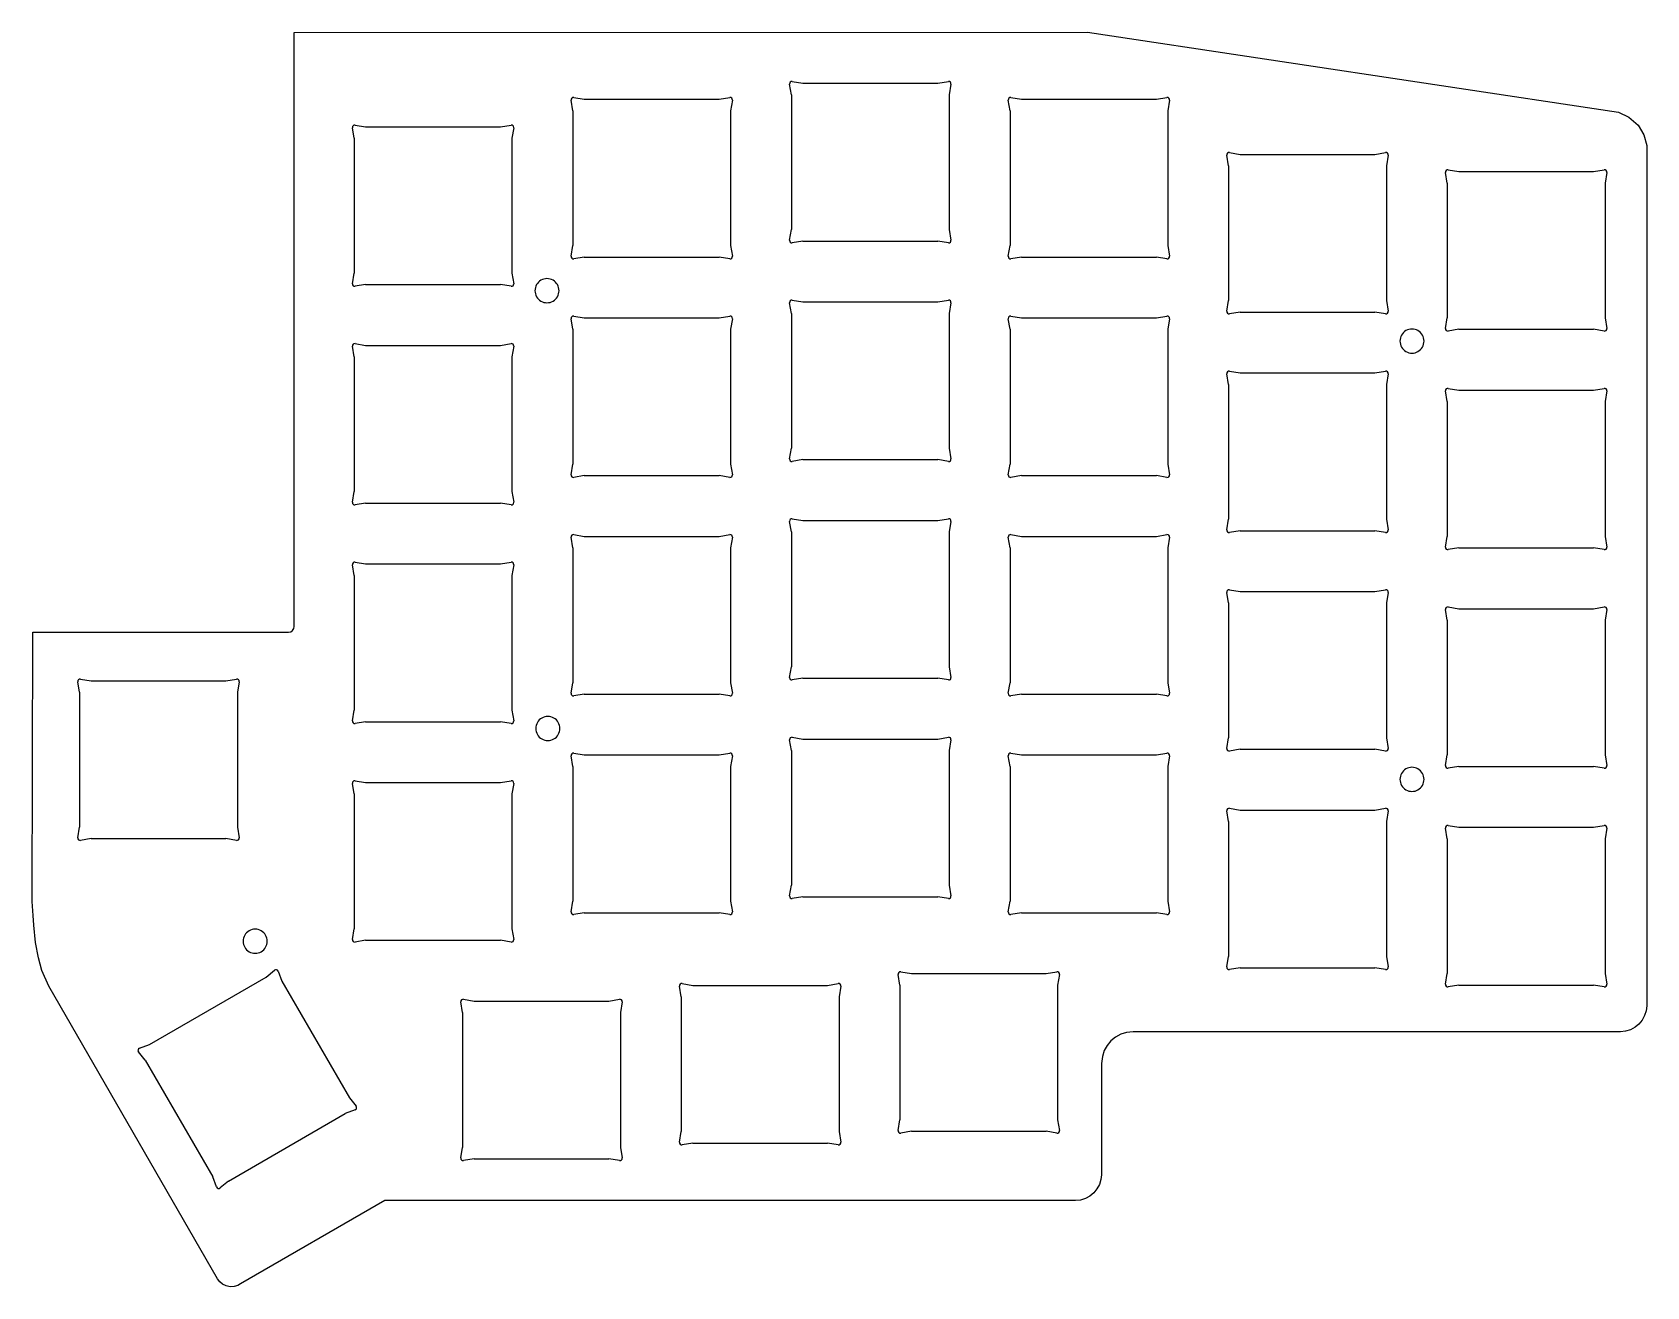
# Model space of a CAD drawing. Extents: x -19 to 264, y -30 to 79.
# Drawn here: x -19.4 to 121.3, y -30.1 to 79.2 of the extents above; entities that cross this region are included whole.
import ezdxf

# ---------------------------------------------------------------- set-up
doc = ezdxf.new("R2010")
doc.units = 0
doc.layers.get('0').update_dxf_attribs({"linetype": 'CONTINUOUS'})

msp = doc.modelspace()

# ---------------------------------------------------------------- linework, layer by layer
at = {"color": 7}
for points in [[(3.404727, 79.213689), (72.518837, 79.222288), (118.788917, 72.261124), (119.711889, 71.816581), (120.514306, 71.114502), (120.998563, 70.279575), (121.259854, 69.365061), (121.259881, -5.623033), (121.208015, -6.056526), (121.075773, -6.483008), (120.86312, -6.875068), (120.581976, -7.215877), (120.241159, -7.497024), (119.84912, -7.709669), (119.41028, -7.845744), (118.970722, -7.884109), (76.514481, -7.884135), (75.928625, -7.943111), (75.423488, -8.099744), (74.966163, -8.347791), (74.567143, -8.676959), (74.237991, -9.075977), (73.989923, -9.533309), (73.829157, -10.051787), (73.749189, -10.640855), (73.748131, -20.361564), (73.704662, -20.761482), (73.571127, -21.192118), (73.358476, -21.584151), (73.077333, -21.924987), (72.736512, -22.206106), (72.344474, -22.418779), (71.910759, -22.553266), (71.488301, -22.595785), (11.289666, -22.595785), (-1.26802, -29.865395), (-1.520088, -29.993797), (-1.835493, -30.087592), (-2.178976, -30.109552), (-2.525476, -30.040814), (-2.836984, -29.88545), (-3.089812, -29.670185), (-3.279897, -29.427324), (-17.989562, -3.921154), (-18.593782, -2.550004), (-18.883115, -1.450635), (-19.152867, -0.108827), (-19.285685, 1.393688), (-19.351461, 2.234851), (-19.419406, 3.478393), (-19.385874, 26.940498), (2.905099, 26.940498)], [(3.405099, 27.440481), (3.405099, 37.476011), (3.405099, 76.225999), (3.404727, 79.213689)], [(46.730187, 73.774625), (46.576218, 74.698433)], [(46.806377, 74.928591), (47.730185, 74.774625)], [(47.730185, 74.774625), (59.480182, 74.774625)], [(59.480182, 74.774625), (60.403993, 74.928591)], [(60.634151, 74.698433), (60.480182, 73.774625), (60.480182, 62.024628), (60.634151, 61.100817)], [(27.680158, 72.384623), (27.526189, 73.308432)], [(27.756348, 73.53859), (28.680156, 73.384624)], [(28.680156, 73.384624), (40.430153, 73.384624)], [(40.430153, 73.384624), (41.353961, 73.53859)], [(41.584122, 73.308432), (41.430153, 72.384623), (41.430153, 60.634626), (41.584122, 59.710815)], [(46.730187, 73.774625), (46.730187, 62.024628)], [(65.780216, 72.384623), (65.626247, 73.308432)], [(65.856406, 73.53859), (66.780217, 73.384621)], [(66.780217, 73.384621), (78.530211, 73.384621)], [(78.530211, 73.384621), (79.454022, 73.53859)], [(79.68418, 73.308432), (79.530211, 72.384623), (79.530211, 60.634626), (79.68418, 59.710815)], [(27.680158, 72.384623), (27.680158, 60.634626)], [(65.780216, 72.384623), (65.780216, 60.634626)], [(8.630127, 69.984618), (8.476159, 70.908429)], [(8.706317, 71.138587), (9.630127, 70.984618)], [(9.630127, 70.984618), (21.380124, 70.984618)], [(21.380124, 70.984618), (22.303933, 71.138587)], [(22.534092, 70.908429), (22.380123, 69.984618), (22.380123, 58.234621), (22.534092, 57.310812)], [(8.630127, 69.984618), (8.630127, 58.234621)], [(84.830245, 67.584615), (84.676276, 68.508423)], [(84.830245, 67.584615), (84.830245, 55.834618)], [(84.906435, 68.738584), (85.830246, 68.584615)], [(85.830246, 68.584615), (97.580243, 68.584615)], [(97.580243, 68.584615), (98.504051, 68.738584)], [(98.734209, 68.508423), (98.58024, 67.584615), (98.58024, 55.834618), (98.734209, 54.910809)], [(103.880272, 66.08461), (103.726303, 67.008418)], [(103.956464, 67.238577), (104.880272, 67.084608)], [(104.880272, 67.084608), (116.630269, 67.084608)], [(116.630269, 67.084608), (117.554077, 67.238577)], [(117.784236, 67.008418), (117.630269, 66.08461)], [(103.880272, 66.08461), (103.880272, 54.334613)], [(117.630269, 66.08461), (117.630269, 54.334613)], [(46.576218, 61.100817), (46.730187, 62.024628)], [(27.526189, 59.710815), (27.680158, 60.634626)], [(47.730185, 61.024627), (46.806377, 60.870658)], [(47.730185, 61.024627), (59.480182, 61.024627)], [(60.403993, 60.870658), (59.480182, 61.024627)], [(65.626247, 59.710815), (65.780216, 60.634626)], [(28.680156, 59.634626), (27.756348, 59.480657)], [(28.680156, 59.634626), (40.430153, 59.634626)], [(41.353961, 59.480657), (40.430153, 59.634626)], [(66.780217, 59.634626), (65.856406, 59.480657)], [(66.780217, 59.634626), (78.530211, 59.634626)], [(79.454022, 59.480657), (78.530211, 59.634626)], [(8.476159, 57.310812), (8.630127, 58.234621)], [(9.630127, 57.234623), (8.706317, 57.080654)], [(9.630127, 57.234623), (21.380124, 57.234623)], [(22.303933, 57.080654), (21.380124, 57.234623)], [(46.730187, 54.724596), (46.576218, 55.648404)], [(46.806377, 55.878562), (47.730185, 55.724593)], [(47.730185, 55.724593), (59.480182, 55.724593)], [(59.480182, 55.724593), (60.403993, 55.878562)], [(60.634151, 55.648404), (60.480182, 54.724596), (60.480182, 42.974599), (60.634151, 42.050788)], [(84.676276, 54.910809), (84.830245, 55.834618)], [(27.680158, 53.334594), (27.526189, 54.258402)], [(27.756348, 54.488561), (28.680156, 54.334592)], [(28.680156, 54.334592), (40.430153, 54.334592)], [(40.430153, 54.334592), (41.353964, 54.488561)], [(41.584122, 54.258402), (41.430153, 53.334594), (41.430153, 41.584597), (41.584122, 40.660786)], [(46.730187, 54.724596), (46.730187, 42.974599)], [(65.780216, 53.334594), (65.626247, 54.258402)], [(65.856406, 54.488561), (66.780217, 54.334592)], [(66.780217, 54.334592), (78.530211, 54.334592)], [(78.530211, 54.334592), (79.454022, 54.488561)], [(79.68418, 54.258402), (79.530211, 53.334594)], [(85.830246, 54.834617), (84.906435, 54.680651)], [(85.830246, 54.834617), (97.580243, 54.834617)], [(98.504051, 54.680651), (97.580243, 54.834617)], [(103.726303, 53.410802), (103.880272, 54.334613)], [(117.630269, 54.334613), (117.784236, 53.410802)], [(8.706318, 52.088558), (9.630127, 51.934589)], [(21.380124, 51.934589), (22.303933, 52.088558)], [(27.680158, 53.334594), (27.680158, 41.584597)], [(65.780216, 53.334594), (65.780216, 41.584597)], [(79.530211, 53.334594), (79.530211, 41.584597)], [(104.880272, 53.334613), (103.956464, 53.180644)], [(104.880272, 53.334613), (116.630269, 53.334613)], [(117.554077, 53.180644), (116.630269, 53.334613)], [(8.630128, 50.934589), (8.476159, 51.858399)], [(8.630128, 50.934589), (8.630128, 39.184592)], [(9.630127, 51.934589), (21.380124, 51.934589)], [(22.534092, 51.858399), (22.380124, 50.934589), (22.380124, 39.184592), (22.534092, 38.260783)], [(84.830245, 48.534586), (84.676276, 49.458394)], [(84.906435, 49.688552), (85.830246, 49.534583)], [(85.830246, 49.534583), (97.580243, 49.534583)], [(97.580243, 49.534583), (98.504051, 49.688552)], [(98.734209, 49.458394), (98.58024, 48.534586), (98.58024, 36.784589), (98.734209, 35.86078)], [(84.830245, 48.534586), (84.830245, 36.784589)], [(103.880274, 47.034581), (103.726305, 47.958392)], [(103.956464, 48.18855), (104.880275, 48.034581)], [(104.880275, 48.034581), (116.630272, 48.034581)], [(116.630272, 48.034581), (117.55408, 48.18855)], [(117.784238, 47.958392), (117.630272, 47.034581)], [(103.880274, 47.034581), (103.880274, 35.284587)], [(117.630272, 47.034581), (117.630272, 35.284587)], [(46.576218, 42.050788), (46.730187, 42.974599)], [(27.526189, 40.660786), (27.680158, 41.584597)], [(47.730185, 41.974598), (46.806377, 41.820629)], [(47.730185, 41.974598), (59.480182, 41.974598)], [(60.403993, 41.820629), (59.480182, 41.974598)], [(65.626247, 40.660786), (65.780216, 41.584597)], [(79.530211, 41.584597), (79.68418, 40.660786)], [(28.680156, 40.584597), (27.756348, 40.430628)], [(28.680156, 40.584597), (40.430153, 40.584597)], [(41.353964, 40.430628), (40.430153, 40.584597)], [(66.780217, 40.584597), (65.856406, 40.430628)], [(66.780217, 40.584597), (78.530211, 40.584597)], [(79.454022, 40.430628), (78.530211, 40.584597)], [(8.476159, 38.260783), (8.630128, 39.184592)], [(9.630127, 38.184594), (8.706318, 38.030625)], [(9.630127, 38.184594), (21.380124, 38.184594)], [(22.303933, 38.030625), (21.380124, 38.184594)], [(46.730187, 35.674566), (46.576218, 36.598375)], [(46.806377, 36.828533), (47.730185, 36.674564)], [(47.730185, 36.674564), (59.480182, 36.674564)], [(59.480182, 36.674564), (60.403993, 36.828533)], [(60.634151, 36.598375), (60.480182, 35.674566), (60.480182, 23.924567), (60.634151, 23.000748)], [(84.676276, 35.86078), (84.830245, 36.784589)], [(27.680158, 34.284562), (27.526189, 35.208373)], [(27.756348, 35.438532), (28.680156, 35.284563)], [(28.680156, 35.284563), (40.430153, 35.284563)], [(40.430153, 35.284563), (41.353964, 35.438532)], [(41.584122, 35.208373), (41.430153, 34.284562), (41.430153, 22.534579), (41.584122, 21.61076)], [(46.730187, 35.674566), (46.730187, 23.924567)], [(65.780216, 34.284562), (65.626247, 35.208373)], [(65.856406, 35.438532), (66.780217, 35.284563)], [(66.780217, 35.284563), (78.530211, 35.284563)], [(78.530211, 35.284563), (79.454022, 35.438532)], [(79.68418, 35.208373), (79.530211, 34.284562)], [(85.830246, 35.784588), (84.906435, 35.630619)], [(85.830246, 35.784588), (97.580243, 35.784588)], [(98.504051, 35.630619), (97.580243, 35.784588)], [(103.726305, 34.360776), (103.880274, 35.284587)], [(117.630272, 35.284587), (117.784238, 34.360776)], [(27.680158, 34.284562), (27.680158, 22.534579)], [(65.780216, 34.284562), (65.780216, 22.534579)], [(79.530211, 34.284562), (79.530211, 22.534579)], [(104.880275, 34.284586), (103.956464, 34.130617)], [(104.880275, 34.284586), (116.630272, 34.284586)], [(117.55408, 34.130617), (116.630272, 34.284586)], [(8.630128, 31.884554), (8.47616, 32.80837)], [(8.706318, 33.038529), (9.630128, 32.88456)], [(9.630128, 32.88456), (21.380124, 32.88456)], [(21.380124, 32.88456), (22.303934, 33.038529)], [(22.534092, 32.80837), (22.380124, 31.884554), (22.380124, 20.13457), (22.534092, 19.210751)], [(8.630128, 31.884554), (8.630128, 20.13457)], [(84.830245, 29.484546), (84.676276, 30.408365)], [(84.906435, 30.638526), (85.830246, 30.484565)], [(85.830246, 30.484565), (97.580243, 30.484565)], [(97.580243, 30.484565), (98.504051, 30.638526)], [(98.734209, 30.408365), (98.58024, 29.484546)], [(84.830245, 29.484546), (84.830245, 17.734562)], [(98.58024, 29.484546), (98.58024, 17.734562)], [(103.880274, 27.984544), (103.726305, 28.908363)], [(103.956464, 29.138524), (104.880275, 28.984563)], [(104.880275, 28.984563), (116.630272, 28.984563)], [(116.630272, 28.984563), (117.55408, 29.138524)], [(117.784238, 28.908363), (117.630272, 27.984544), (117.630272, 16.23456), (117.784238, 15.310741)], [(103.880274, 27.984544), (103.880274, 16.23456)], [(46.576218, 23.000748), (46.730187, 23.924567)], [(-15.295111, 21.699236), (-15.449079, 22.623055)], [(-15.218921, 22.853216), (-14.295111, 22.699255)], [(-14.295111, 22.699255), (-2.545114, 22.699255)], [(-2.545114, 22.699255), (-1.621305, 22.853216)], [(-1.391146, 22.623055), (-1.545115, 21.699236), (-1.545115, 9.949253), (-1.391146, 9.025434)], [(27.526189, 21.61076), (27.680158, 22.534579)], [(47.730185, 22.924574), (46.806377, 22.770613)], [(47.730185, 22.924574), (59.480182, 22.924574)], [(60.403993, 22.770613), (59.480182, 22.924574)], [(65.626247, 21.61076), (65.780216, 22.534579)], [(79.530211, 22.534579), (79.68418, 21.61076)], [(-15.295111, 21.699236), (-15.295111, 9.949253)], [(28.680156, 21.53456), (27.756348, 21.380599)], [(28.680156, 21.53456), (40.430153, 21.53456)], [(41.353964, 21.380599), (40.430153, 21.53456)], [(66.780217, 21.53456), (65.856406, 21.380599)], [(66.780217, 21.53456), (78.530211, 21.53456)], [(79.454022, 21.380599), (78.530211, 21.53456)], [(8.47616, 19.210751), (8.630128, 20.13457)], [(9.630128, 19.134552), (8.706318, 18.980591)], [(9.630128, 19.134552), (21.380124, 19.134552)], [(22.303934, 18.980591), (21.380124, 19.134552)], [(46.730187, 16.62453), (46.576218, 17.548348)], [(46.806377, 17.778509), (47.730185, 17.624548)], [(47.730185, 17.624548), (59.480182, 17.624548)], [(59.480182, 17.624548), (60.403993, 17.778509)], [(60.634151, 17.548348), (60.480182, 16.62453)], [(84.676276, 16.810743), (84.830245, 17.734562)], [(98.58024, 17.734562), (98.734209, 16.810743)], [(27.680158, 15.234541), (27.526189, 16.158334)], [(27.756348, 16.388495), (28.680156, 16.234534)], [(28.680156, 16.234534), (40.430153, 16.234534)], [(40.430153, 16.234534), (41.353964, 16.388495)], [(41.584122, 16.158334), (41.430153, 15.234541), (41.430153, 3.484531), (41.584122, 2.560739)], [(46.730187, 16.62453), (46.730187, 4.874546)], [(60.480182, 16.62453), (60.480182, 4.874546)], [(65.780216, 15.234541), (65.626247, 16.158334)], [(65.856406, 16.388495), (66.780217, 16.234534)], [(66.780217, 16.234534), (78.530211, 16.234534)], [(78.530211, 16.234534), (79.454022, 16.388495)], [(79.68418, 16.158334), (79.530211, 15.234541)], [(85.830246, 16.73457), (84.906435, 16.580582)], [(85.830246, 16.73457), (97.580243, 16.73457)], [(98.504051, 16.580582), (97.580243, 16.73457)], [(103.726305, 15.310741), (103.880274, 16.23456)], [(27.680158, 15.234541), (27.680158, 3.484531)], [(65.780216, 15.234541), (65.780216, 3.484531)], [(79.530211, 15.234541), (79.530211, 3.484531)], [(104.880275, 15.234568), (103.956464, 15.08058)], [(104.880275, 15.234568), (116.630272, 15.234568)], [(117.55408, 15.08058), (116.630272, 15.234568)], [(8.630127, 12.834533), (8.476159, 13.758352)], [(8.630127, 12.834533), (8.630127, 1.084523)], [(8.706317, 13.988486), (9.630127, 13.834525)], [(9.630127, 13.834525), (21.380124, 13.834525)], [(21.380124, 13.834525), (22.303933, 13.988486)], [(22.534092, 13.758352), (22.380123, 12.834533), (22.380123, 1.084523), (22.534092, 0.16073)], [(84.830245, 10.434525), (84.676276, 11.358344)], [(84.906435, 11.588505), (85.830246, 11.434517)], [(85.830246, 11.434517), (97.580243, 11.434517)], [(97.580243, 11.434517), (98.504051, 11.588505)], [(98.734209, 11.358344), (98.58024, 10.434525)], [(-15.449079, 9.025434), (-15.295111, 9.949253)], [(84.830245, 10.434525), (84.830245, -1.315459)], [(98.58024, 10.434525), (98.58024, -1.315459)], [(103.880274, 8.934523), (103.726305, 9.858342)], [(103.956464, 10.088503), (104.880275, 9.934515)], [(104.880275, 9.934515), (116.630272, 9.934515)], [(116.630272, 9.934515), (117.55408, 10.088503)], [(117.784238, 9.858342), (117.630272, 8.934523), (117.630272, -2.815461), (117.784238, -3.73928)], [(-14.295111, 8.949234), (-15.218921, 8.795273)], [(-14.295111, 8.949234), (-2.545114, 8.949234)], [(-1.621305, 8.795273), (-2.545114, 8.949234)], [(103.880274, 8.934523), (103.880274, -2.815461)], [(46.576218, 3.950727), (46.730187, 4.874546)], [(60.480182, 4.874546), (60.634151, 3.950727)], [(27.526189, 2.560739), (27.680158, 3.484531)], [(47.730185, 3.874527), (46.806377, 3.720566)], [(47.730185, 3.874527), (59.480182, 3.874527)], [(60.403993, 3.720566), (59.480182, 3.874527)], [(65.626247, 2.560739), (65.780216, 3.484531)], [(79.530211, 3.484531), (79.68418, 2.560739)], [(28.680156, 2.484539), (27.756348, 2.330578)], [(28.680156, 2.484539), (40.430153, 2.484539)], [(41.353964, 2.330578), (40.430153, 2.484539)], [(66.780217, 2.484539), (65.856406, 2.330578)], [(66.780217, 2.484539), (78.530211, 2.484539)], [(79.454022, 2.330578), (78.530211, 2.484539)], [(8.476159, 0.16073), (8.630127, 1.084523)], [(9.630127, 0.08453), (8.706317, -0.069431)], [(9.630127, 0.08453), (21.380124, 0.08453)], [(22.303933, -0.069431), (21.380124, 0.08453)], [(84.676276, -2.239278), (84.830245, -1.315459)], [(98.58024, -1.315459), (98.734209, -2.239278)], [(0.968164, -3.118753), (1.691222, -2.523493)], [(2.005624, -2.607737), (2.334189, -3.484777), (8.209187, -13.66057), (8.804433, -14.383623)], [(56.256391, -2.661526), (57.180199, -2.815487)], [(68.930196, -2.815487), (69.854007, -2.661526)], [(85.830246, -2.315478), (84.906435, -2.469439)], [(85.830246, -2.315478), (97.580243, -2.315478)], [(98.504051, -2.469439), (97.580243, -2.315478)], [(-9.207632, -8.993745), (0.968164, -3.118753)], [(37.127871, -4.843809), (36.973902, -3.91999)], [(37.204063, -3.689829), (38.127871, -3.84379)], [(38.127871, -3.84379), (49.877868, -3.84379)], [(49.877868, -3.84379), (50.801676, -3.689829)], [(51.031835, -3.91999), (50.877868, -4.843809), (50.877868, -16.593793), (51.031835, -17.517612)], [(56.180202, -3.815506), (56.026233, -2.891687)], [(56.180202, -3.815506), (56.180202, -15.56549)], [(57.180199, -2.815487), (68.930196, -2.815487)], [(70.084166, -2.891687), (69.930197, -3.815506), (69.930197, -15.56549), (70.084166, -16.489309)], [(103.726305, -3.73928), (103.880274, -2.815461)], [(104.880275, -3.81548), (103.956464, -3.969441)], [(104.880275, -3.81548), (116.630272, -3.81548)], [(117.55408, -3.969441), (116.630272, -3.81548)], [(18.080141, -6.215488), (17.926173, -5.291696)], [(18.156332, -5.061535), (19.080141, -5.215496)], [(19.080141, -5.215496), (30.830138, -5.215496)], [(30.830138, -5.215496), (31.753947, -5.061535)], [(31.984105, -5.291696), (31.830139, -6.215488), (31.830139, -17.965498), (31.984105, -18.889317)], [(37.127871, -4.843809), (37.127871, -16.593793)], [(18.080141, -6.215488), (18.080141, -17.965498)], [(-9.573657, -10.359761), (-10.168902, -9.636708)], [(-10.084658, -9.322304), (-9.207632, -8.993745)], [(-9.573657, -10.359761), (-3.698658, -20.535554)], [(-2.332633, -20.901579), (7.843162, -15.026587)], [(8.720189, -14.698027), (7.843162, -15.026587)], [(36.973902, -17.517612), (37.127871, -16.593793)], [(56.026233, -16.489309), (56.180202, -15.56549)], [(57.180199, -16.565482), (56.256391, -16.71947)], [(57.180199, -16.565482), (68.930196, -16.565482)], [(69.854007, -16.71947), (68.930196, -16.565482)], [(17.926173, -18.889317), (18.080141, -17.965498)], [(38.127871, -17.593785), (37.204063, -17.747773)], [(38.127871, -17.593785), (49.877868, -17.593785)], [(50.801676, -17.747773), (49.877868, -17.593785)], [(19.080141, -18.965491), (18.156332, -19.119452)], [(19.080141, -18.965491), (30.830138, -18.965491)], [(31.753947, -19.119452), (30.830138, -18.965491)], [(-3.370094, -21.412595), (-3.698658, -20.535554)], [(-2.332633, -20.901579), (-3.055692, -21.496838)]]:
    msp.add_lwpolyline(points, dxfattribs=at)
for points in [[(26.480472, 56.700405)], [(101.855072, 52.309485)], [(26.551592, 18.541991)], [(101.855072, 14.109507)], [(1.05, -0.000004)]]:
    msp.add_lwpolyline(points, close=True, dxfattribs=at)
for points in [[(46.632076, 74.872734), (46.586404, 74.827062), (46.5656, 74.762144), (46.576218, 74.698433)], [(46.806377, 74.928591), (46.742665, 74.93921), (46.677748, 74.918406), (46.632076, 74.872734)], [(60.578294, 74.872734), (60.532622, 74.918406), (60.467704, 74.93921), (60.403993, 74.928591)], [(60.634151, 74.698433), (60.64477, 74.762144), (60.623966, 74.827062), (60.578294, 74.872734)], [(27.582047, 73.482732), (27.536375, 73.43706), (27.515571, 73.372143), (27.526189, 73.308432)], [(27.756348, 73.53859), (27.692636, 73.549208), (27.627719, 73.528404), (27.582047, 73.482732)], [(41.528264, 73.482734), (41.482591, 73.528406), (41.417673, 73.549209), (41.353961, 73.53859)], [(41.584122, 73.308432), (41.594741, 73.372143), (41.573937, 73.437061), (41.528264, 73.482734)], [(65.682105, 73.482732), (65.636433, 73.43706), (65.615629, 73.372143), (65.626247, 73.308432)], [(65.856406, 73.53859), (65.792694, 73.549208), (65.727777, 73.528404), (65.682105, 73.482732)], [(79.628323, 73.482732), (79.582651, 73.528404), (79.517733, 73.549208), (79.454022, 73.53859)], [(79.68418, 73.308432), (79.694799, 73.372143), (79.673995, 73.43706), (79.628323, 73.482732)], [(8.532016, 71.082729), (8.486344, 71.037057), (8.46554, 70.97214), (8.476159, 70.908429)], [(8.706317, 71.138587), (8.642606, 71.149205), (8.577689, 71.128402), (8.532016, 71.082729)], [(22.478234, 71.082729), (22.432562, 71.128402), (22.367644, 71.149205), (22.303933, 71.138587)], [(22.534092, 70.908429), (22.54471, 70.97214), (22.523906, 71.037057), (22.478234, 71.082729)], [(84.732133, 68.682726), (84.68646, 68.637053), (84.665657, 68.572135), (84.676276, 68.508423)], [(84.906435, 68.738584), (84.842723, 68.749203), (84.777805, 68.728398), (84.732133, 68.682726)], [(98.678353, 68.682726), (98.632681, 68.728398), (98.567763, 68.749203), (98.504051, 68.738584)], [(98.734209, 68.508423), (98.744829, 68.572135), (98.724025, 68.637053), (98.678353, 68.682726)], [(103.782161, 67.18272), (103.736488, 67.137048), (103.715684, 67.07213), (103.726303, 67.008418)], [(103.956464, 67.238577), (103.892752, 67.249196), (103.827834, 67.228393), (103.782161, 67.18272)], [(117.728378, 67.182719), (117.682706, 67.228391), (117.617789, 67.249195), (117.554077, 67.238577)], [(117.784236, 67.008418), (117.794854, 67.07213), (117.77405, 67.137047), (117.728378, 67.182719)], [(46.576218, 61.100817), (46.5656, 61.037105), (46.586404, 60.972188), (46.632076, 60.926516)], [(46.632076, 60.926516), (46.677748, 60.880844), (46.742665, 60.86004), (46.806377, 60.870658)], [(60.403993, 60.870658), (60.467704, 60.86004), (60.532622, 60.880844), (60.578294, 60.926516)], [(60.578294, 60.926516), (60.623966, 60.972188), (60.64477, 61.037105), (60.634151, 61.100817)], [(27.526189, 59.710815), (27.515571, 59.647104), (27.536375, 59.582187), (27.582047, 59.536514)], [(27.582047, 59.536514), (27.627719, 59.490842), (27.692636, 59.470038), (27.756348, 59.480657)], [(41.353961, 59.480657), (41.417673, 59.470038), (41.482591, 59.490841), (41.528264, 59.536513)], [(41.528264, 59.536513), (41.573937, 59.582185), (41.594741, 59.647103), (41.584122, 59.710815)], [(65.626247, 59.710815), (65.615629, 59.647104), (65.636433, 59.582187), (65.682105, 59.536514)], [(65.682105, 59.536514), (65.727777, 59.490842), (65.792694, 59.470038), (65.856406, 59.480657)], [(79.454022, 59.480657), (79.517733, 59.470038), (79.582651, 59.490842), (79.628323, 59.536514)], [(79.628323, 59.536514), (79.673995, 59.582187), (79.694799, 59.647104), (79.68418, 59.710815)], [(25.955776, 57.61061), (25.630751, 57.798409), (25.230194, 57.798409), (24.905168, 57.61061)], [(8.476159, 57.310812), (8.46554, 57.247101), (8.486344, 57.182183), (8.532016, 57.136511)], [(8.532016, 57.136511), (8.577689, 57.090839), (8.642606, 57.070035), (8.706317, 57.080654)], [(22.303933, 57.080654), (22.367644, 57.070035), (22.432562, 57.090839), (22.478234, 57.136511)], [(22.478234, 57.136511), (22.523906, 57.182183), (22.54471, 57.247101), (22.534092, 57.310812)], [(24.905168, 57.61061), (24.580143, 57.422812), (24.380096, 57.075785), (24.380473, 56.700405)], [(24.380473, 56.700405), (24.380096, 56.325026), (24.580143, 55.977999), (24.905168, 55.790201)], [(26.480472, 56.700405), (26.480848, 57.075785), (26.280802, 57.422812), (25.955776, 57.61061)], [(25.955776, 55.790201), (26.280802, 55.977999), (26.480848, 56.325026), (26.480472, 56.700405)], [(24.905168, 55.790201), (25.230194, 55.602402), (25.630751, 55.602402), (25.955776, 55.790201)], [(46.632076, 55.822705), (46.586404, 55.777033), (46.5656, 55.712115), (46.576218, 55.648404)], [(46.806377, 55.878562), (46.742665, 55.889181), (46.677748, 55.868377), (46.632076, 55.822705)], [(60.578294, 55.822705), (60.532622, 55.868377), (60.467704, 55.889181), (60.403993, 55.878562)], [(60.634151, 55.648404), (60.64477, 55.712115), (60.623966, 55.777033), (60.578294, 55.822705)], [(84.676276, 54.910809), (84.665658, 54.847098), (84.686462, 54.782181), (84.732134, 54.736508)], [(98.678352, 54.736508), (98.724024, 54.782181), (98.744828, 54.847098), (98.734209, 54.910809)], [(27.582047, 54.432703), (27.536375, 54.387031), (27.515571, 54.322114), (27.526189, 54.258402)], [(27.756348, 54.488561), (27.692636, 54.499179), (27.627719, 54.478375), (27.582047, 54.432703)], [(41.528265, 54.432703), (41.482593, 54.478375), (41.417675, 54.499179), (41.353964, 54.488561)], [(41.584122, 54.258402), (41.594741, 54.322114), (41.573937, 54.387031), (41.528265, 54.432703)], [(65.682105, 54.432703), (65.636433, 54.387031), (65.615629, 54.322114), (65.626247, 54.258402)], [(65.856406, 54.488561), (65.792694, 54.499179), (65.727777, 54.478375), (65.682105, 54.432703)], [(79.628323, 54.432703), (79.582651, 54.478375), (79.517733, 54.499179), (79.454022, 54.488561)], [(79.68418, 54.258402), (79.694799, 54.322114), (79.673995, 54.387031), (79.628323, 54.432703)], [(84.732134, 54.736508), (84.777806, 54.690836), (84.842723, 54.670032), (84.906435, 54.680651)], [(98.504051, 54.680651), (98.567762, 54.670032), (98.63268, 54.690836), (98.678352, 54.736508)], [(8.706318, 52.088558), (8.642606, 52.099176), (8.577689, 52.078373), (8.532017, 52.0327)], [(22.478234, 52.0327), (22.432562, 52.078373), (22.367645, 52.099176), (22.303933, 52.088558)], [(100.280072, 53.218812), (99.955201, 53.031247), (99.755072, 52.684614), (99.755072, 52.309485)], [(99.755072, 52.309485), (99.755072, 51.934356), (99.955201, 51.587723), (100.280072, 51.400158)], [(101.330072, 53.218812), (101.005201, 53.406376), (100.604943, 53.406376), (100.280072, 53.218812)], [(101.855072, 52.309485), (101.855072, 52.684614), (101.654943, 53.031247), (101.330072, 53.218812)], [(101.330072, 51.400158), (101.654943, 51.587723), (101.855072, 51.934356), (101.855072, 52.309485)], [(103.726303, 53.410802), (103.715684, 53.34709), (103.736488, 53.282172), (103.782161, 53.2365)], [(103.782161, 53.2365), (103.827834, 53.190828), (103.892752, 53.170024), (103.956464, 53.180644)], [(117.554077, 53.180644), (117.617789, 53.170025), (117.682706, 53.190829), (117.728378, 53.236501)], [(117.728378, 53.236501), (117.77405, 53.282173), (117.794854, 53.347091), (117.784236, 53.410802)], [(8.532017, 52.0327), (8.486345, 51.987028), (8.465541, 51.922111), (8.476159, 51.858399)], [(22.534092, 51.858399), (22.54471, 51.922111), (22.523906, 51.987028), (22.478234, 52.0327)], [(100.280072, 51.400158), (100.604943, 51.212594), (101.005201, 51.212594), (101.330072, 51.400158)], [(84.732134, 49.632695), (84.686462, 49.587023), (84.665658, 49.522105), (84.676276, 49.458394)], [(84.906435, 49.688552), (84.842723, 49.699171), (84.777806, 49.678367), (84.732134, 49.632695)], [(98.678352, 49.632695), (98.63268, 49.678367), (98.567762, 49.699171), (98.504051, 49.688552)], [(98.734209, 49.458394), (98.744828, 49.522105), (98.724024, 49.587023), (98.678352, 49.632695)], [(103.782163, 48.132693), (103.736491, 48.087021), (103.715687, 48.022103), (103.726305, 47.958392)], [(103.956464, 48.18855), (103.892752, 48.199169), (103.827835, 48.178365), (103.782163, 48.132693)], [(117.728381, 48.132693), (117.682709, 48.178365), (117.617791, 48.199169), (117.55408, 48.18855)], [(117.784238, 47.958392), (117.794857, 48.022103), (117.774053, 48.087021), (117.728381, 48.132693)], [(46.576218, 42.050788), (46.5656, 41.987076), (46.586404, 41.922159), (46.632076, 41.876487)], [(46.632076, 41.876487), (46.677748, 41.830815), (46.742665, 41.810011), (46.806377, 41.820629)], [(60.403993, 41.820629), (60.467704, 41.810011), (60.532622, 41.830815), (60.578294, 41.876487)], [(60.578294, 41.876487), (60.623966, 41.922159), (60.64477, 41.987076), (60.634151, 42.050788)], [(27.526189, 40.660786), (27.515571, 40.597075), (27.536375, 40.532157), (27.582047, 40.486485)], [(27.582047, 40.486485), (27.627719, 40.440813), (27.692636, 40.420009), (27.756348, 40.430628)], [(41.353964, 40.430628), (41.417675, 40.420009), (41.482593, 40.440813), (41.528265, 40.486485)], [(41.528265, 40.486485), (41.573937, 40.532157), (41.594741, 40.597075), (41.584122, 40.660786)], [(65.626247, 40.660786), (65.615629, 40.597075), (65.636433, 40.532157), (65.682105, 40.486485)], [(65.682105, 40.486485), (65.727777, 40.440813), (65.792694, 40.420009), (65.856406, 40.430628)], [(79.454022, 40.430628), (79.517733, 40.420009), (79.582651, 40.440813), (79.628323, 40.486485)], [(79.628323, 40.486485), (79.673995, 40.532157), (79.694799, 40.597075), (79.68418, 40.660786)], [(8.476159, 38.260783), (8.465541, 38.197072), (8.486345, 38.132154), (8.532017, 38.086482)], [(8.532017, 38.086482), (8.577689, 38.04081), (8.642606, 38.020006), (8.706318, 38.030625)], [(22.303933, 38.030625), (22.367645, 38.020006), (22.432562, 38.04081), (22.478234, 38.086482)], [(22.478234, 38.086482), (22.523906, 38.132154), (22.54471, 38.197072), (22.534092, 38.260783)], [(46.632076, 36.772676), (46.586404, 36.727004), (46.5656, 36.662086), (46.576218, 36.598375)], [(46.806377, 36.828533), (46.742665, 36.839152), (46.677748, 36.818348), (46.632076, 36.772676)], [(60.578294, 36.772676), (60.532622, 36.818348), (60.467704, 36.839152), (60.403993, 36.828533)], [(60.634151, 36.598375), (60.64477, 36.662086), (60.623966, 36.727004), (60.578294, 36.772676)], [(27.582047, 35.382674), (27.536375, 35.337002), (27.515571, 35.272085), (27.526189, 35.208373)], [(27.756348, 35.438532), (27.692636, 35.44915), (27.627719, 35.428346), (27.582047, 35.382674)], [(41.528265, 35.382674), (41.482593, 35.428346), (41.417675, 35.44915), (41.353964, 35.438532)], [(41.584122, 35.208373), (41.594741, 35.272085), (41.573937, 35.337002), (41.528265, 35.382674)], [(65.682105, 35.382674), (65.636433, 35.337002), (65.615629, 35.272085), (65.626247, 35.208373)], [(65.856406, 35.438532), (65.792694, 35.44915), (65.727777, 35.428346), (65.682105, 35.382674)], [(79.628323, 35.382674), (79.582651, 35.428346), (79.517733, 35.44915), (79.454022, 35.438532)], [(79.68418, 35.208373), (79.694799, 35.272085), (79.673995, 35.337002), (79.628323, 35.382674)], [(84.676276, 35.86078), (84.665657, 35.797068), (84.68646, 35.73215), (84.732133, 35.686477)], [(84.732133, 35.686477), (84.777805, 35.640805), (84.842723, 35.620001), (84.906435, 35.630619)], [(98.504051, 35.630619), (98.567763, 35.620001), (98.632681, 35.640805), (98.678353, 35.686477)], [(98.678353, 35.686477), (98.724025, 35.73215), (98.744829, 35.797068), (98.734209, 35.86078)], [(103.726305, 34.360776), (103.715687, 34.297064), (103.736491, 34.232147), (103.782163, 34.186475)], [(103.782163, 34.186475), (103.827835, 34.140803), (103.892752, 34.119999), (103.956464, 34.130617)], [(117.55408, 34.130617), (117.617791, 34.119999), (117.682709, 34.140803), (117.728381, 34.186475)], [(117.728381, 34.186475), (117.774053, 34.232147), (117.794857, 34.297064), (117.784238, 34.360776)], [(8.532017, 32.982671), (8.486345, 32.936999), (8.465541, 32.872082), (8.47616, 32.80837)], [(8.706318, 33.038529), (8.642607, 33.049147), (8.577689, 33.028343), (8.532017, 32.982671)], [(22.478235, 32.982671), (22.432562, 33.028343), (22.367645, 33.049147), (22.303934, 33.038529)], [(22.534092, 32.80837), (22.544711, 32.872082), (22.523907, 32.936999), (22.478235, 32.982671)], [(84.732133, 30.582668), (84.68646, 30.536995), (84.665657, 30.472077), (84.676276, 30.408365)], [(84.906435, 30.638526), (84.842723, 30.649144), (84.777805, 30.62834), (84.732133, 30.582668)], [(98.678353, 30.582668), (98.632681, 30.62834), (98.567763, 30.649144), (98.504051, 30.638526)], [(98.734209, 30.408365), (98.744829, 30.472077), (98.724025, 30.536995), (98.678353, 30.582668)], [(103.782162, 29.082666), (103.736489, 29.036993), (103.715686, 28.972075), (103.726305, 28.908363)], [(103.956464, 29.138524), (103.892752, 29.149143), (103.827834, 29.128338), (103.782162, 29.082666)], [(117.728382, 29.082666), (117.68271, 29.128338), (117.617792, 29.149143), (117.55408, 29.138524)], [(117.784238, 28.908363), (117.794858, 28.972075), (117.774054, 29.036993), (117.728382, 29.082666)], [(2.905099, 26.940498), (3.181235, 26.940499), (3.40509, 27.164346), (3.405099, 27.440481)], [(-15.393223, 22.797358), (-15.438895, 22.751685), (-15.459698, 22.686767), (-15.449079, 22.623055)], [(-15.218921, 22.853216), (-15.282632, 22.863835), (-15.34755, 22.843031), (-15.393223, 22.797358)], [(-1.447003, 22.797358), (-1.492675, 22.843031), (-1.557593, 22.863835), (-1.621305, 22.853216)], [(-1.391146, 22.623055), (-1.380527, 22.686767), (-1.401331, 22.751685), (-1.447003, 22.797358)], [(46.576218, 23.000748), (46.565609, 22.93704), (46.586416, 22.87213), (46.632087, 22.826464)], [(46.632087, 22.826464), (46.677758, 22.780798), (46.74267, 22.759997), (46.806377, 22.770613)], [(60.403993, 22.770613), (60.467699, 22.759997), (60.532611, 22.780798), (60.578282, 22.826464)], [(60.578282, 22.826464), (60.623953, 22.87213), (60.644761, 22.93704), (60.634151, 23.000748)], [(27.526189, 21.61076), (27.51557, 21.547048), (27.536373, 21.48213), (27.582045, 21.436457)], [(27.582045, 21.436457), (27.627718, 21.390784), (27.692636, 21.36998), (27.756348, 21.380599)], [(41.353964, 21.380599), (41.417676, 21.36998), (41.482594, 21.390784), (41.528266, 21.436457)], [(41.528266, 21.436457), (41.573938, 21.48213), (41.594742, 21.547048), (41.584122, 21.61076)], [(65.626247, 21.61076), (65.615628, 21.547048), (65.636431, 21.48213), (65.682104, 21.436457)], [(65.682104, 21.436457), (65.727776, 21.390784), (65.792694, 21.36998), (65.856406, 21.380599)], [(79.454022, 21.380599), (79.517734, 21.36998), (79.582652, 21.390784), (79.628324, 21.436457)], [(79.628324, 21.436457), (79.673996, 21.48213), (79.6948, 21.547048), (79.68418, 21.61076)], [(8.47616, 19.210751), (8.46554, 19.14704), (8.486344, 19.082122), (8.532016, 19.036449)], [(8.532016, 19.036449), (8.577688, 18.990776), (8.642606, 18.969972), (8.706318, 18.980591)], [(22.303934, 18.980591), (22.367646, 18.969972), (22.432564, 18.990776), (22.478236, 19.036449)], [(22.478236, 19.036449), (22.523908, 19.082122), (22.544711, 19.14704), (22.534092, 19.210751)], [(24.976288, 19.452196), (24.651263, 19.264397), (24.451216, 18.917371), (24.451593, 18.541991)], [(24.451593, 18.541991), (24.451216, 18.166611), (24.651263, 17.819585), (24.976288, 17.631786)], [(26.026896, 19.452196), (25.701871, 19.639994), (25.301314, 19.639994), (24.976288, 19.452196)], [(26.551592, 18.541991), (26.551968, 18.917371), (26.351922, 19.264397), (26.026896, 19.452196)], [(26.026896, 17.631786), (26.351922, 17.819585), (26.551968, 18.166611), (26.551592, 18.541991)], [(24.976288, 17.631786), (25.301314, 17.443987), (25.701871, 17.443987), (26.026896, 17.631786)], [(46.632075, 17.722651), (46.586402, 17.676978), (46.565599, 17.61206), (46.576218, 17.548348)], [(46.806377, 17.778509), (46.742665, 17.789128), (46.677747, 17.768324), (46.632075, 17.722651)], [(60.578295, 17.722651), (60.532623, 17.768324), (60.467705, 17.789128), (60.403993, 17.778509)], [(60.634151, 17.548348), (60.644771, 17.61206), (60.623967, 17.676978), (60.578295, 17.722651)], [(27.582045, 16.332637), (27.536373, 16.286964), (27.51557, 16.222046), (27.526189, 16.158334)], [(27.756348, 16.388495), (27.692636, 16.399113), (27.627718, 16.378309), (27.582045, 16.332637)], [(41.528266, 16.332637), (41.482594, 16.378309), (41.417676, 16.399113), (41.353964, 16.388495)], [(41.584122, 16.158334), (41.594742, 16.222046), (41.573938, 16.286964), (41.528266, 16.332637)], [(65.682104, 16.332637), (65.636431, 16.286964), (65.615628, 16.222046), (65.626247, 16.158334)], [(65.856406, 16.388495), (65.792694, 16.399113), (65.727776, 16.378309), (65.682104, 16.332637)], [(79.628324, 16.332637), (79.582652, 16.378309), (79.517734, 16.399113), (79.454022, 16.388495)], [(79.68418, 16.158334), (79.6948, 16.222046), (79.673996, 16.286964), (79.628324, 16.332637)], [(84.676276, 16.810743), (84.665657, 16.747031), (84.68646, 16.682113), (84.732133, 16.63644)], [(84.732133, 16.63644), (84.777805, 16.590768), (84.842723, 16.569964), (84.906435, 16.580582)], [(98.504051, 16.580582), (98.567763, 16.569964), (98.632681, 16.590768), (98.678353, 16.63644)], [(98.678353, 16.63644), (98.724025, 16.682113), (98.744829, 16.747031), (98.734209, 16.810743)], [(100.280072, 15.018834), (99.955201, 14.831269), (99.755072, 14.484636), (99.755072, 14.109507)], [(99.755072, 14.109507), (99.755072, 13.734378), (99.955201, 13.387745), (100.280072, 13.20018)], [(101.330072, 15.018834), (101.005201, 15.206398), (100.604943, 15.206398), (100.280072, 15.018834)], [(101.855072, 14.109507), (101.855072, 14.484636), (101.654943, 14.831269), (101.330072, 15.018834)], [(101.330072, 13.20018), (101.654943, 13.387745), (101.855072, 13.734378), (101.855072, 14.109507)], [(103.726305, 15.310741), (103.715686, 15.24703), (103.736489, 15.182111), (103.782162, 15.136439)], [(103.782162, 15.136439), (103.827834, 15.090766), (103.892752, 15.069962), (103.956464, 15.08058)], [(117.55408, 15.08058), (117.617792, 15.069962), (117.68271, 15.090766), (117.728382, 15.136439)], [(117.728382, 15.136439), (117.774054, 15.182111), (117.794858, 15.24703), (117.784238, 15.310741)], [(8.532028, 13.932636), (8.486357, 13.886969), (8.465549, 13.82206), (8.476159, 13.758352)], [(8.706317, 13.988486), (8.642611, 13.999103), (8.577699, 13.978302), (8.532028, 13.932636)], [(22.478223, 13.932636), (22.432552, 13.978302), (22.36764, 13.999103), (22.303933, 13.988486)], [(22.534092, 13.758352), (22.544701, 13.82206), (22.523894, 13.886969), (22.478223, 13.932636)], [(100.280072, 13.20018), (100.604943, 13.012616), (101.005201, 13.012616), (101.330072, 13.20018)], [(84.732133, 11.532646), (84.68646, 11.486974), (84.665657, 11.422055), (84.676276, 11.358344)], [(84.906435, 11.588505), (84.842723, 11.599123), (84.777805, 11.578319), (84.732133, 11.532646)], [(98.678353, 11.532646), (98.632681, 11.578319), (98.567763, 11.599123), (98.504051, 11.588505)], [(98.734209, 11.358344), (98.744829, 11.422055), (98.724025, 11.486974), (98.678353, 11.532646)], [(103.782162, 10.032645), (103.736489, 9.986972), (103.715686, 9.922054), (103.726305, 9.858342)], [(103.956464, 10.088503), (103.892752, 10.099121), (103.827834, 10.078317), (103.782162, 10.032645)], [(117.728382, 10.032645), (117.68271, 10.078317), (117.617792, 10.099121), (117.55408, 10.088503)], [(117.784238, 9.858342), (117.794858, 9.922054), (117.774054, 9.986972), (117.728382, 10.032645)], [(-15.449079, 9.025434), (-15.459698, 8.961722), (-15.438895, 8.896804), (-15.393223, 8.851131)], [(-15.393223, 8.851131), (-15.34755, 8.805458), (-15.282632, 8.784654), (-15.218921, 8.795273)], [(-1.621305, 8.795273), (-1.557593, 8.784654), (-1.492675, 8.805458), (-1.447003, 8.851131)], [(-1.447003, 8.851131), (-1.401331, 8.896804), (-1.380527, 8.961722), (-1.391146, 9.025434)], [(46.576218, 3.950727), (46.565599, 3.887015), (46.586402, 3.822097), (46.632075, 3.776424)], [(46.632075, 3.776424), (46.677747, 3.730751), (46.742665, 3.709947), (46.806377, 3.720566)], [(60.403993, 3.720566), (60.467705, 3.709947), (60.532623, 3.730751), (60.578295, 3.776424)], [(60.578295, 3.776424), (60.623967, 3.822097), (60.644771, 3.887015), (60.634151, 3.950727)], [(27.526189, 2.560739), (27.51557, 2.497027), (27.536373, 2.432109), (27.582045, 2.386436)], [(27.582045, 2.386436), (27.627718, 2.340763), (27.692636, 2.319959), (27.756348, 2.330578)], [(41.353964, 2.330578), (41.417676, 2.319959), (41.482594, 2.340763), (41.528266, 2.386436)], [(41.528266, 2.386436), (41.573938, 2.432109), (41.594742, 2.497027), (41.584122, 2.560739)], [(65.626247, 2.560739), (65.615628, 2.497027), (65.636431, 2.432109), (65.682104, 2.386436)], [(65.682104, 2.386436), (65.727776, 2.340763), (65.792694, 2.319959), (65.856406, 2.330578)], [(79.454022, 2.330578), (79.517734, 2.319959), (79.582652, 2.340763), (79.628324, 2.386436)], [(79.628324, 2.386436), (79.673996, 2.432109), (79.6948, 2.497027), (79.68418, 2.560739)], [(-0.525, 0.909322), (-0.849871, 0.721758), (-1.05, 0.375125), (-1.05, -0.000004)], [(0.525, 0.909322), (0.200129, 1.096887), (-0.200129, 1.096887), (-0.525, 0.909322)], [(1.05, -0.000004), (1.05, 0.375125), (0.849871, 0.721758), (0.525, 0.909322)], [(8.476159, 0.16073), (8.46554, 0.097019), (8.486343, 0.0321), (8.532015, -0.013572)], [(22.478235, -0.013572), (22.523908, 0.0321), (22.544711, 0.097019), (22.534092, 0.16073)], [(-1.05, -0.000004), (-1.05, -0.375133), (-0.849871, -0.721766), (-0.525, -0.90933)], [(-0.525, -0.90933), (-0.200129, -1.096895), (0.200129, -1.096895), (0.525, -0.90933)], [(0.525, -0.90933), (0.849871, -0.721766), (1.05, -0.375133), (1.05, -0.000004)], [(8.532015, -0.013572), (8.577688, -0.059245), (8.642606, -0.080049), (8.706317, -0.069431)], [(22.303933, -0.069431), (22.367645, -0.080049), (22.432563, -0.059245), (22.478235, -0.013572)], [(1.8701, -2.484716), (1.80771, -2.467999), (1.741088, -2.482442), (1.691222, -2.523493)], [(2.005624, -2.607737), (1.982965, -2.547252), (1.932489, -2.501434), (1.8701, -2.484716)], [(56.082089, -2.717385), (56.036417, -2.763057), (56.015613, -2.827976), (56.026233, -2.891687)], [(56.256391, -2.661526), (56.192679, -2.650908), (56.127761, -2.671712), (56.082089, -2.717385)], [(70.028309, -2.717385), (69.982637, -2.671712), (69.917719, -2.650908), (69.854007, -2.661526)], [(70.084166, -2.891687), (70.094785, -2.827976), (70.073982, -2.763057), (70.028309, -2.717385)], [(84.676276, -2.239278), (84.665657, -2.30299), (84.68646, -2.367908), (84.732133, -2.413581)], [(84.732133, -2.413581), (84.777805, -2.459253), (84.842723, -2.480058), (84.906435, -2.469439)], [(98.504051, -2.469439), (98.567763, -2.480058), (98.632681, -2.459253), (98.678353, -2.413581)], [(98.678353, -2.413581), (98.724025, -2.367908), (98.744829, -2.30299), (98.734209, -2.239278)], [(37.029759, -3.745686), (36.984086, -3.791359), (36.963282, -3.856278), (36.973902, -3.91999)], [(37.204063, -3.689829), (37.140351, -3.67921), (37.075432, -3.700013), (37.029759, -3.745686)], [(50.975979, -3.745687), (50.930306, -3.700015), (50.865388, -3.679211), (50.801676, -3.689829)], [(51.031835, -3.91999), (51.042454, -3.856278), (51.021651, -3.79136), (50.975979, -3.745687)], [(103.726305, -3.73928), (103.715686, -3.802992), (103.736489, -3.86791), (103.782162, -3.913583)], [(103.782162, -3.913583), (103.827834, -3.959255), (103.892752, -3.980059), (103.956464, -3.969441)], [(117.55408, -3.969441), (117.617792, -3.980059), (117.68271, -3.959255), (117.728382, -3.913583)], [(117.728382, -3.913583), (117.774054, -3.86791), (117.794858, -3.802992), (117.784238, -3.73928)], [(17.98203, -5.117393), (17.936357, -5.163066), (17.915554, -5.227984), (17.926173, -5.291696)], [(18.156332, -5.061535), (18.09262, -5.050916), (18.027702, -5.07172), (17.98203, -5.117393)], [(31.928249, -5.117393), (31.882576, -5.07172), (31.817658, -5.050916), (31.753947, -5.061535)], [(31.984105, -5.291696), (31.994724, -5.227984), (31.973921, -5.163066), (31.928249, -5.117393)], [(-10.20768, -9.457829), (-10.224397, -9.520219), (-10.209955, -9.586842), (-10.168902, -9.636708)], [(-10.084658, -9.322304), (-10.145144, -9.344964), (-10.190963, -9.395439), (-10.20768, -9.457829)], [(8.720189, -14.698027), (8.780674, -14.675368), (8.826493, -14.624892), (8.84321, -14.562502)], [(8.84321, -14.562502), (8.859928, -14.500112), (8.845485, -14.43349), (8.804433, -14.383623)], [(56.026233, -16.489309), (56.015613, -16.553021), (56.036417, -16.617939), (56.082089, -16.663612)], [(56.082089, -16.663612), (56.127761, -16.709284), (56.192679, -16.730089), (56.256391, -16.71947)], [(69.854007, -16.71947), (69.917719, -16.730089), (69.982637, -16.709284), (70.028309, -16.663612)], [(70.028309, -16.663612), (70.073982, -16.617939), (70.094785, -16.553021), (70.084166, -16.489309)], [(36.973902, -17.517612), (36.963282, -17.581324), (36.984086, -17.646243), (37.029759, -17.691916)], [(37.029759, -17.691916), (37.075432, -17.737589), (37.140351, -17.758392), (37.204063, -17.747773)], [(50.801676, -17.747773), (50.865388, -17.758391), (50.930306, -17.737587), (50.975979, -17.691914)], [(50.975979, -17.691914), (51.021651, -17.646242), (51.042454, -17.581323), (51.031835, -17.517612)], [(17.926173, -18.889317), (17.915564, -18.953025), (17.936371, -19.017935), (17.982042, -19.063601)], [(17.982042, -19.063601), (18.027713, -19.109267), (18.092625, -19.130068), (18.156332, -19.119452)], [(31.753947, -19.119452), (31.817653, -19.130068), (31.882565, -19.109267), (31.928236, -19.063601)], [(31.928236, -19.063601), (31.973907, -19.017935), (31.994715, -18.953025), (31.984105, -18.889317)], [(-3.370094, -21.412595), (-3.347434, -21.47308), (-3.296958, -21.518898), (-3.234569, -21.535615)], [(-3.234569, -21.535615), (-3.17218, -21.552332), (-3.105558, -21.53789), (-3.055692, -21.496838)]]:
    msp.add_open_spline(points, degree=3, dxfattribs=at)

doc.saveas('drawing.dxf')
